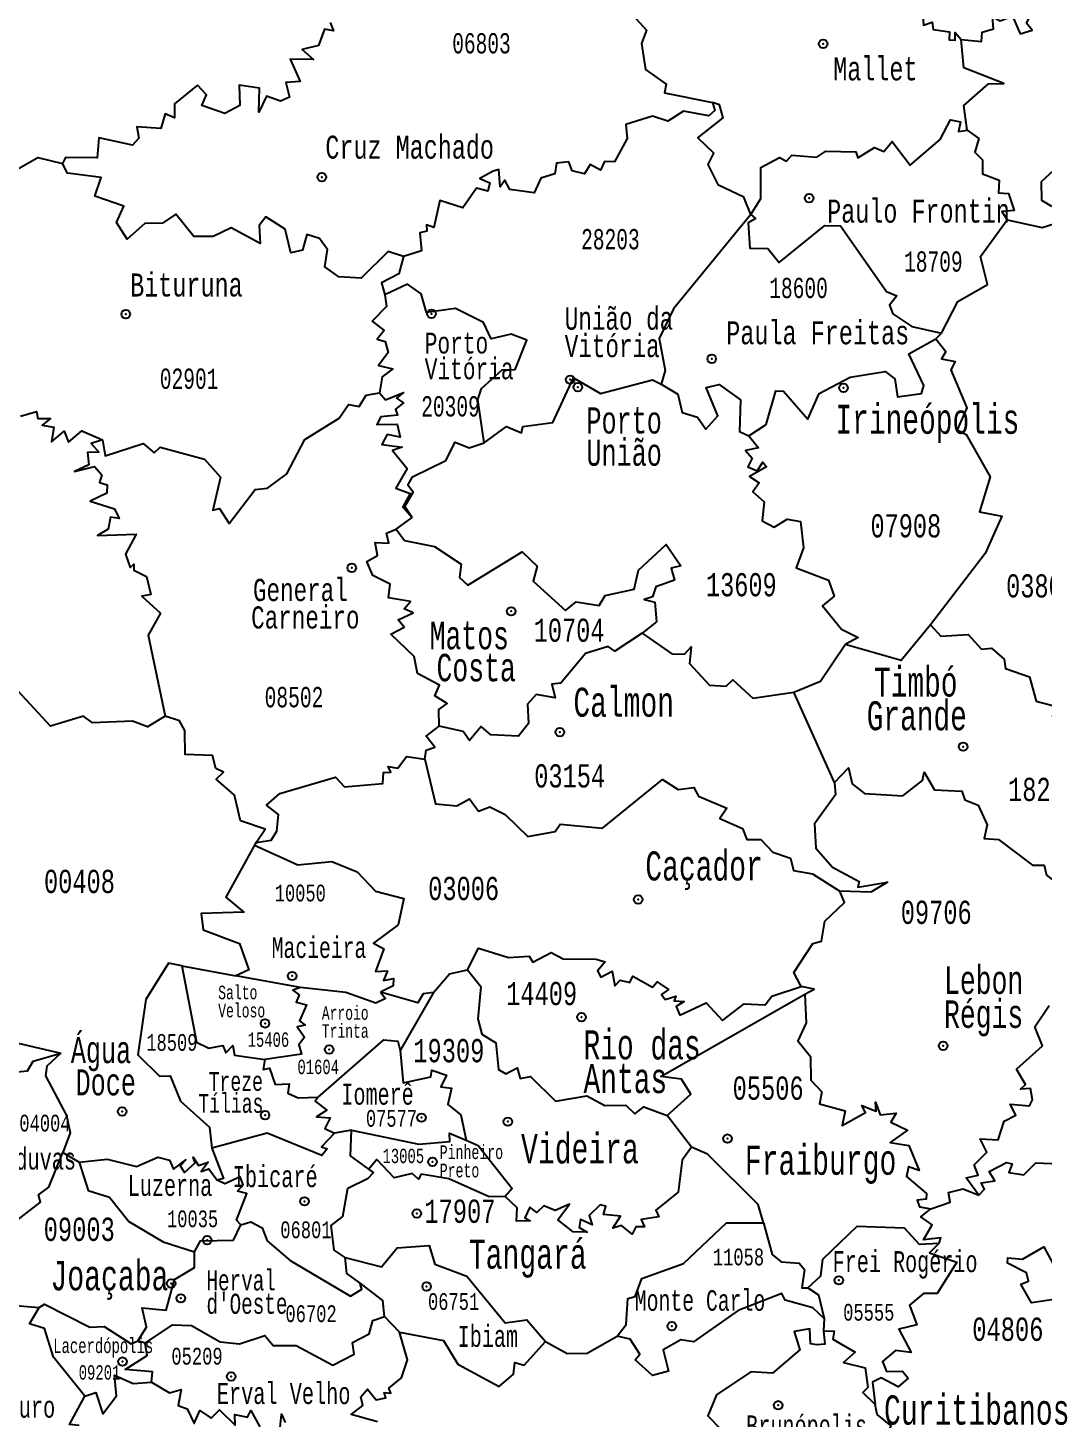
# Model space of a CAD drawing. Header units: millimetres. Extents: x 9851 to 10267, y 23387 to 23778.
# Drawn here: x 10074.2 to 10084.85, y 23451.6 to 23466.18 of the extents above; entities that cross this region are included whole.
import ezdxf
from ezdxf.enums import TextEntityAlignment as Align

# ---------------------------------------------------------------- set-up
doc = ezdxf.new("R2010")
doc.units = ezdxf.units.MM
doc.layers.add('3', color=7, linetype='Continuous')
doc.styles.add('MONOTXT', font='MONOTXT', dxfattribs={"height": 0.2})

# ---------------------------------------------------------------- blocks, each defined once
blk = doc.blocks.new('SEDE')
at = {"layer": '3', "color": 7, "linetype": 'Continuous'}
blk.add_circle((0, 0), 0.00451, dxfattribs=at)

msp = doc.modelspace()

# ---------------------------------------------------------------- linework, layer by layer
at = {"color": 7, "linetype": 'Continuous'}
for p, q in [((10083.721, 23462.922), (10083.781, 23462.98)), ((10078.064, 23460.926), (10078.23, 23461.046)), ((10082.661, 23458.269), (10082.233, 23459.215)), ((10076.594, 23457.639), (10076.578, 23457.609)), ((10075.816, 23456.344), (10076.381, 23456.241)), ((10077.06, 23456.117), (10076.381, 23456.241)), ((10078.454, 23456.066), (10078.107, 23455.455)), ((10081.161, 23454.442), (10080.905, 23454.775)), ((10077.595, 23454.621), (10077.416, 23454.59)), ((10074.569, 23454.385), (10074.738, 23454.285)), ((10078.099, 23452.501), (10077.941, 23452.665)), ((10082.55, 23452.645), (10082.545, 23452.516)), ((10075.432, 23452.386), (10075.355, 23452.41))]:
    msp.add_line(p, q, dxfattribs=at)
for points in [[(10081.179, 23467.954), (10081.33, 23467.409), (10080.888, 23467.129), (10080.942, 23466.959), (10080.578, 23466.886), (10080.43, 23466.785), (10080.347, 23466.528), (10080.584, 23466.382), (10080.581, 23466.277), (10080.689, 23466.16), (10080.635, 23466.017), (10080.677, 23465.746), (10080.895, 23465.592), (10080.877, 23465.503), (10081.38, 23465.401)], [(10081.179, 23467.954), (10082.433, 23467.027), (10082.466, 23466.935), (10082.761, 23466.784), (10082.839, 23466.854), (10082.923, 23466.798), (10083.112, 23466.478), (10083.337, 23466.505), (10083.445, 23466.361), (10083.396, 23466.334), (10083.588, 23466.317), (10083.595, 23466.21), (10083.683, 23466.241), (10083.696, 23466.165), (10083.867, 23466.14), (10083.862, 23466.057), (10083.925, 23466.054), (10083.925, 23466.134), (10083.987, 23466.06)], [(10083.987, 23466.06), (10084.202, 23466.04), (10084.209, 23466.137), (10084.326, 23466.171), (10084.318, 23466.299), (10084.397, 23466.257), (10084.528, 23466.306), (10084.608, 23466.121), (10084.733, 23466.16), (10084.674, 23466.231), (10084.732, 23466.345), (10084.573, 23466.363), (10084.565, 23466.452), (10084.418, 23466.54), (10084.422, 23466.64), (10084.53, 23466.634), (10084.497, 23466.721), (10084.677, 23466.619), (10084.744, 23466.745), (10084.659, 23466.811), (10084.754, 23466.881), (10084.743, 23466.961)], [(10077.37, 23466.238), (10077.405, 23466.153), (10077.313, 23466.168), (10077.248, 23465.998), (10077.077, 23465.956), (10077.198, 23465.852), (10076.951, 23465.853), (10077.056, 23465.619), (10076.908, 23465.609), (10076.943, 23465.456), (10076.851, 23465.413), (10076.702, 23465.468), (10076.623, 23465.297), (10076.63, 23465.551), (10076.416, 23465.58), (10076.423, 23465.368), (10076.265, 23465.283), (10076.027, 23465.368), (10076.074, 23465.48), (10075.979, 23465.583), (10075.738, 23465.386), (10075.74, 23465.24), (10075.64, 23465.281), (10075.597, 23465.127), (10075.342, 23465.143), (10075.365, 23465.026), (10075.3, 23464.951), (10074.945, 23465.03), (10074.928, 23464.819), (10074.597, 23464.822), (10074.565, 23464.76)], [(10084.052, 23465.109), (10084.015, 23465.369), (10084.275, 23465.596), (10084.435, 23465.6), (10084.015, 23465.765), (10083.987, 23466.06)], [(10073.368, 23464.851), (10073.447, 23464.929), (10073.327, 23465.09), (10073.556, 23465.519), (10073.772, 23465.649), (10073.949, 23465.469), (10073.653, 23465.147), (10073.661, 23465.017), (10073.964, 23464.86), (10074.08, 23464.694), (10074.305, 23464.822), (10074.565, 23464.76)], [(10081.38, 23465.401), (10081.406, 23465.317), (10081.341, 23465.261), (10081.077, 23465.309), (10080.911, 23465.203), (10080.752, 23465.257), (10080.473, 23465.17), (10080.485, 23465.024), (10080.352, 23464.779), (10080.248, 23464.78), (10080.206, 23464.689), (10080.097, 23464.748), (10080.04, 23464.653), (10079.909, 23464.682), (10079.875, 23464.776), (10079.744, 23464.764), (10079.726, 23464.651), (10079.582, 23464.607), (10079.509, 23464.452), (10079.257, 23464.487), (10079.202, 23464.584), (10079.155, 23464.515), (10079.141, 23464.696), (10079.08, 23464.681), (10078.941, 23464.604), (10079.047, 23464.558), (10079.024, 23464.471), (10078.907, 23464.502), (10078.764, 23464.295), (10078.522, 23464.371), (10078.46, 23464.088), (10078.383, 23464.115), (10078.384, 23464.049), (10078.31, 23464.032), (10078.329, 23463.845), (10078.141, 23463.786)], [(10081.782, 23464.225), (10081.708, 23464.406), (10081.445, 23464.533), (10081.336, 23464.751), (10081.393, 23464.87), (10081.228, 23465.031), (10081.494, 23465.238), (10081.453, 23465.377), (10081.38, 23465.401)], [(10081.782, 23464.225), (10081.886, 23464.392), (10081.886, 23464.719), (10082.083, 23464.822), (10082.156, 23464.783), (10082.214, 23464.848), (10082.474, 23464.828), (10082.569, 23464.888), (10082.883, 23464.882), (10082.906, 23464.818), (10083.079, 23464.927), (10083.177, 23464.886), (10083.265, 23464.99), (10083.455, 23464.742), (10083.767, 23465.013), (10083.878, 23465.218), (10083.982, 23465.197), (10083.962, 23465.096), (10084.052, 23465.109)], [(10084.052, 23465.109), (10084.173, 23465.023), (10084.133, 23464.879), (10084.213, 23464.797), (10084.213, 23464.652), (10084.387, 23464.585), (10084.38, 23464.454), (10084.485, 23464.447), (10084.544, 23464.268), (10084.416, 23464.257), (10084.472, 23464.168)], [(10078.141, 23463.786), (10077.98, 23463.836), (10077.695, 23463.557), (10077.462, 23463.572), (10077.314, 23463.677), (10077.343, 23463.859), (10077.26, 23463.974), (10077.127, 23464.015), (10077.08, 23463.85), (10076.957, 23463.824), (10076.898, 23464.071), (10076.695, 23464.202), (10076.626, 23464.109), (10076.637, 23463.921), (10076.333, 23464.085), (10076.145, 23463.993), (10075.94, 23463.994), (10075.752, 23464.227), (10075.612, 23464.135), (10075.428, 23464.132), (10075.243, 23463.966), (10075.132, 23464.141), (10075.208, 23464.311), (10074.904, 23464.416), (10074.969, 23464.612), (10074.615, 23464.657), (10074.565, 23464.76)], [(10084.94, 23464.309), (10084.833, 23464.371), (10084.831, 23464.57), (10085.048, 23464.771)], [(10081.782, 23464.225), (10080.97, 23463.235), (10080.823, 23462.923), (10080.883, 23462.588), (10080.842, 23462.446)], [(10081.782, 23464.225), (10081.832, 23464.184), (10081.754, 23464.136), (10081.773, 23463.871), (10081.96, 23463.869), (10082.081, 23463.721), (10082.559, 23464.11), (10082.724, 23464.105), (10083.205, 23463.416), (10083.315, 23463.373), (10083.237, 23463.274), (10083.273, 23463.183), (10083.471, 23463.052), (10083.781, 23462.98)], [(10083.781, 23462.98), (10083.955, 23463.313), (10084.266, 23463.491), (10084.19, 23463.784), (10084.472, 23464.168)], [(10084.472, 23464.168), (10084.839, 23464.09), (10085.215, 23464.208)], [(10078.141, 23463.786), (10078.093, 23463.604), (10077.911, 23463.507), (10077.944, 23463.384)], [(10078.985, 23461.831), (10078.918, 23462.284), (10078.959, 23462.401), (10079.174, 23462.596), (10079.313, 23462.6), (10079.435, 23462.907), (10079.27, 23462.969), (10079.06, 23462.921), (10078.98, 23463.094), (10078.686, 23463.239), (10078.382, 23463.197), (10078.327, 23463.392), (10078.181, 23463.494), (10077.944, 23463.384)], [(10077.944, 23463.384), (10077.962, 23463.261), (10077.813, 23463.108), (10077.936, 23463.009), (10077.865, 23462.919), (10077.949, 23462.892), (10077.98, 23462.776), (10077.877, 23462.642), (10078.03, 23462.605), (10077.918, 23462.524), (10077.89, 23462.353)], [(10081.76, 23461.903), (10081.942, 23462.024), (10082.046, 23462.375), (10082.125, 23462.372), (10082.379, 23462.078), (10082.501, 23462.348), (10082.824, 23462.52), (10083.19, 23462.577), (10083.292, 23462.5), (10083.322, 23462.312), (10083.572, 23462.349), (10083.598, 23462.433), (10083.439, 23462.763), (10083.721, 23462.922)], [(10083.721, 23462.922), (10083.826, 23462.788), (10083.783, 23462.711), (10083.925, 23462.685), (10083.88, 23462.595), (10084.048, 23462.198), (10083.946, 23461.965), (10084.042, 23461.919), (10084.293, 23461.473), (10084.182, 23461.106), (10084.414, 23461.061), (10084.239, 23460.671), (10083.666, 23459.922)], [(10078.985, 23461.831), (10079.219, 23462.001), (10079.376, 23461.936), (10079.39, 23462.001), (10079.707, 23462.043), (10079.922, 23462.511), (10080.205, 23462.348), (10080.752, 23462.492), (10080.842, 23462.446)], [(10080.842, 23462.446), (10081.016, 23462.34), (10081.061, 23462.149), (10081.224, 23462.101), (10081.31, 23461.972), (10081.438, 23462.114), (10081.313, 23462.412), (10081.451, 23462.443), (10081.676, 23462.281), (10081.665, 23461.949), (10081.76, 23461.903)], [(10074.985, 23461.86), (10075.01, 23461.693), (10075.41, 23461.823), (10075.524, 23461.725), (10075.59, 23461.786), (10076.053, 23461.658), (10076.222, 23461.469), (10076.142, 23461.124), (10076.209, 23461.142), (10076.313, 23460.985), (10076.585, 23461.342), (10076.713, 23461.353), (10076.916, 23461.505), (10077.106, 23461.866), (10077.466, 23462.088), (10077.562, 23462.231), (10077.675, 23462.213), (10077.75, 23462.331), (10077.89, 23462.353)], [(10077.89, 23462.353), (10077.953, 23462.28), (10078.139, 23462.359), (10078.068, 23462.298), (10078.139, 23462.249), (10078.056, 23462.182), (10078.079, 23462.119), (10077.904, 23462.102), (10077.86, 23462.021), (10078.073, 23462.025), (10078.107, 23461.889), (10077.969, 23461.917), (10077.913, 23461.812), (10078.127, 23461.783), (10078.025, 23461.751), (10078.18, 23461.562), (10078.06, 23461.356), (10078.21, 23461.3), (10078.132, 23461.159), (10078.23, 23461.046)], [(10074.123, 23462.111), (10074.29, 23462.158), (10074.305, 23462.087), (10074.439, 23462.086), (10074.352, 23462.015), (10074.473, 23461.993), (10074.448, 23461.841), (10074.582, 23461.951), (10074.627, 23461.836), (10074.767, 23461.955), (10074.985, 23461.86)], [(10074.985, 23461.86), (10074.865, 23461.822), (10074.946, 23461.731), (10074.826, 23461.73), (10074.84, 23461.601), (10074.689, 23461.53), (10074.899, 23461.583), (10074.976, 23461.494), (10074.952, 23461.415), (10075.034, 23461.389), (10075.028, 23461.301), (10074.854, 23461.219), (10075.11, 23461.139), (10075.157, 23461.037), (10075.068, 23461.052), (10075.042, 23460.923), (10074.932, 23460.857), (10075.338, 23460.873), (10075.225, 23460.662), (10075.273, 23460.524), (10075.313, 23460.558), (10075.312, 23460.494), (10075.444, 23460.428), (10075.492, 23460.241), (10075.396, 23460.223), (10075.592, 23460.044), (10075.464, 23459.813), (10075.642, 23458.963)], [(10078.23, 23461.046), (10078.154, 23461.162), (10078.24, 23461.311), (10078.185, 23461.387), (10078.235, 23461.474), (10078.584, 23461.645), (10078.682, 23461.836), (10078.83, 23461.779), (10078.985, 23461.831)], [(10081.76, 23461.903), (10081.862, 23461.779), (10081.727, 23461.751), (10081.798, 23461.669), (10081.751, 23461.58), (10081.848, 23461.535), (10081.91, 23461.629), (10081.947, 23461.579), (10081.768, 23461.477), (10081.869, 23461.411), (10081.804, 23461.316), (10081.923, 23461.212), (10081.902, 23461.012), (10082.027, 23460.945), (10082.164, 23461.031), (10082.305, 23461.004), (10082.336, 23460.729), (10082.258, 23460.518), (10082.596, 23460.389), (10082.656, 23460.221), (10082.535, 23460.12), (10082.734, 23459.877), (10082.907, 23459.79), (10082.773, 23459.716)], [(10078.515, 23458.857), (10078.51, 23459.034), (10078.597, 23459.096), (10078.47, 23459.176), (10078.519, 23459.289), (10078.286, 23459.41), (10078.253, 23459.588), (10078.006, 23459.824), (10078.148, 23459.896), (10078.083, 23459.974), (10078.24, 23460.047), (10078.148, 23460.09), (10078.212, 23460.165), (10077.983, 23460.204), (10078.001, 23460.349), (10077.82, 23460.44), (10077.755, 23460.587), (10077.867, 23460.647), (10077.843, 23460.784), (10077.988, 23460.779), (10077.962, 23460.884), (10078.064, 23460.926)], [(10078.064, 23460.926), (10078.149, 23460.807), (10078.466, 23460.742), (10078.745, 23460.558), (10078.727, 23460.417), (10078.815, 23460.336), (10079.385, 23460.688), (10079.543, 23460.537), (10079.5, 23460.378), (10079.84, 23460.071), (10079.952, 23460.164), (10080.191, 23460.124), (10080.254, 23460.23), (10080.558, 23460.297), (10080.604, 23460.493), (10080.896, 23460.765), (10081.049, 23460.54), (10080.946, 23460.514), (10080.981, 23460.388), (10080.787, 23460.321), (10080.752, 23460.215), (10080.664, 23460.188), (10080.775, 23460.158), (10080.792, 23459.953), (10080.642, 23459.835)], [(10083.666, 23459.922), (10083.36, 23459.548), (10082.773, 23459.716)], [(10083.666, 23459.922), (10083.774, 23459.804), (10084.063, 23459.821), (10084.201, 23459.665), (10084.307, 23459.678), (10084.44, 23459.56), (10084.452, 23459.463), (10084.705, 23459.377), (10084.776, 23459.121), (10084.96, 23459.072), (10084.945, 23458.959), (10085.143, 23458.857), (10084.964, 23458.766), (10085.095, 23458.773), (10085.102, 23458.705), (10085.454, 23458.716)], [(10080.642, 23459.835), (10080.358, 23459.644), (10080.285, 23459.693), (10080.048, 23459.62), (10079.79, 23459.309), (10079.697, 23459.299), (10079.73, 23459.154), (10079.533, 23459.19), (10079.44, 23459.089), (10079.451, 23458.888), (10079.345, 23458.754), (10079.057, 23458.768), (10078.954, 23458.856), (10078.834, 23458.708), (10078.767, 23458.802), (10078.515, 23458.857)], [(10080.642, 23459.835), (10080.953, 23459.616), (10081.086, 23459.615), (10081.158, 23459.689), (10081.139, 23459.514), (10081.348, 23459.289), (10081.525, 23459.279), (10081.594, 23459.346), (10081.805, 23459.152), (10082.233, 23459.215)], [(10082.233, 23459.215), (10082.513, 23459.331), (10082.773, 23459.716)], [(10075.642, 23458.963), (10075.456, 23458.853), (10075.298, 23458.91), (10074.88, 23458.895), (10074.785, 23458.962), (10074.44, 23458.857), (10074.099, 23459.225), (10073.74, 23458.958), (10073.524, 23459.051), (10073.393, 23459.032), (10073.363, 23458.897), (10073.313, 23458.959), (10073.081, 23458.966), (10072.883, 23458.872), (10072.554, 23459.012)], [(10076.594, 23457.639), (10076.69, 23457.777), (10076.432, 23457.865), (10076.368, 23458.133), (10076.176, 23458.302), (10076.254, 23458.375), (10076.172, 23458.415), (10076.137, 23458.55), (10075.85, 23458.562), (10075.846, 23458.813), (10075.792, 23458.913), (10075.642, 23458.963)], [(10078.363, 23458.513), (10078.378, 23458.606), (10078.47, 23458.637), (10078.378, 23458.752), (10078.515, 23458.857)], [(10076.594, 23457.639), (10076.751, 23457.661), (10076.812, 23457.756), (10076.831, 23457.932), (10076.703, 23458.028), (10076.843, 23458.152), (10077.426, 23458.323), (10077.522, 23458.223), (10077.923, 23458.257), (10077.93, 23458.371), (10078.009, 23458.377), (10077.981, 23458.434), (10078.082, 23458.417), (10078.17, 23458.539), (10078.363, 23458.513)], [(10078.363, 23458.513), (10078.477, 23458.043), (10078.699, 23458.024), (10078.834, 23458.095), (10078.925, 23457.966), (10079.047, 23458.013), (10079.207, 23457.931), (10079.443, 23457.702), (10079.73, 23457.754), (10079.784, 23457.83), (10080.228, 23457.787), (10080.857, 23458.3), (10081.021, 23458.193), (10081.184, 23458.216), (10081.233, 23458.124), (10081.53, 23457.997), (10081.459, 23457.891), (10081.694, 23457.786), (10081.742, 23457.669), (10081.889, 23457.671), (10082.012, 23457.537), (10082.198, 23457.475), (10082.229, 23457.346), (10082.429, 23457.308), (10082.716, 23457.126)], [(10082.661, 23458.269), (10082.806, 23458.422), (10082.845, 23458.253), (10082.973, 23458.152), (10083.378, 23458.127), (10083.584, 23458.29), (10083.599, 23458.376), (10083.71, 23458.19), (10083.995, 23458.176), (10084.027, 23458.085), (10084.166, 23458.028), (10084.262, 23457.825), (10084.23, 23457.679), (10084.381, 23457.669), (10084.735, 23457.402), (10084.859, 23457.401), (10084.883, 23457.294), (10085.149, 23457.091), (10085.28, 23457.117), (10085.479, 23456.985), (10085.512, 23457.048), (10085.755, 23457.094)], [(10082.661, 23458.269), (10082.672, 23458.138), (10082.452, 23457.833), (10082.466, 23457.579), (10082.64, 23457.379), (10082.917, 23457.228), (10082.904, 23457.168), (10083.216, 23457.222), (10083.042, 23457.117), (10082.716, 23457.126)], [(10076.578, 23457.609), (10076.277, 23457.066), (10076.466, 23456.909), (10076.02, 23456.893), (10076.038, 23456.721), (10076.42, 23456.577), (10076.517, 23456.301), (10076.381, 23456.241)], [(10076.578, 23457.609), (10077.033, 23457.405), (10077.39, 23457.44), (10077.654, 23457.33), (10077.847, 23457.128), (10078.144, 23457.051), (10078.086, 23456.773), (10077.826, 23456.581), (10077.934, 23456.522), (10077.847, 23456.285), (10077.971, 23456.293), (10077.929, 23456.19), (10078.035, 23456.213), (10078.032, 23456.135), (10077.898, 23456.069)], [(10082.312, 23456.128), (10082.233, 23456.275), (10082.432, 23456.58), (10082.523, 23456.602), (10082.56, 23456.812), (10082.765, 23457.01), (10082.716, 23457.126)], [(10078.813, 23456.301), (10078.927, 23456.529), (10079.242, 23456.432), (10079.458, 23456.447), (10079.497, 23456.383), (10079.689, 23456.483), (10079.813, 23456.419), (10080.162, 23456.414), (10080.254, 23456.386), (10080.175, 23456.293), (10080.208, 23456.227), (10080.327, 23456.289), (10080.358, 23456.133), (10080.414, 23456.193), (10080.514, 23456.168), (10080.544, 23456.237), (10080.752, 23456.121), (10080.801, 23456.175), (10080.92, 23456.097), (10080.846, 23456.045), (10080.886, 23455.993), (10080.997, 23456.027), (10080.98, 23455.977), (10081.082, 23455.969), (10081, 23455.918), (10081.039, 23455.827), (10081.314, 23455.957), (10081.485, 23455.77), (10081.713, 23455.946), (10081.934, 23455.934), (10082.004, 23456.028), (10082.312, 23456.128)], [(10073.479, 23456.35), (10073.515, 23456.275), (10073.705, 23456.228), (10073.806, 23456.288), (10073.864, 23456.209), (10073.802, 23456.041), (10073.861, 23455.912), (10074.005, 23455.969), (10074.029, 23455.695), (10073.898, 23455.66), (10073.846, 23455.492), (10074.016, 23455.47), (10074.099, 23455.532), (10074.546, 23455.43)], [(10075.816, 23456.344), (10075.677, 23456.371), (10075.437, 23455.991), (10075.354, 23455.412), (10075.582, 23455.187), (10075.694, 23455.192), (10075.801, 23454.926), (10076.107, 23454.654), (10076.129, 23454.432)], [(10075.816, 23456.344), (10075.969, 23455.544), (10076.099, 23455.482), (10076.245, 23455.509), (10076.278, 23455.433), (10076.352, 23455.509), (10076.367, 23455.408), (10076.687, 23455.363)], [(10078.454, 23456.066), (10078.621, 23456.26), (10078.813, 23456.301)], [(10078.813, 23456.301), (10078.95, 23456.129), (10078.92, 23455.79), (10078.963, 23455.627), (10079.108, 23455.537), (10079.136, 23455.257), (10079.215, 23455.211), (10079.333, 23455.274), (10079.363, 23455.163), (10079.473, 23455.183), (10079.735, 23454.925), (10080.063, 23454.982), (10080.252, 23454.878), (10080.472, 23454.883), (10080.566, 23454.793), (10080.66, 23454.867), (10080.905, 23454.775)], [(10077.06, 23456.117), (10076.981, 23456.088), (10077.046, 23456.04), (10077.016, 23455.963), (10077.122, 23455.935), (10077.048, 23455.768), (10077.11, 23455.722), (10077.026, 23455.704), (10077.101, 23455.597), (10077.041, 23455.517), (10077.072, 23455.417), (10076.687, 23455.363)], [(10077.898, 23456.069), (10077.95, 23456.002), (10077.851, 23455.952), (10077.536, 23456.065), (10077.06, 23456.117)], [(10082.35, 23456.046), (10082.447, 23456.098), (10082.312, 23456.128)], [(10078.454, 23456.066), (10078.346, 23456.05), (10078.292, 23455.955), (10077.898, 23456.069)], [(10080.905, 23454.775), (10081.152, 23454.997), (10081.055, 23455.154), (10080.84, 23455.182), (10082.35, 23456.046)], [(10082.35, 23456.046), (10082.363, 23455.745), (10082.276, 23455.558), (10082.409, 23455.395), (10082.413, 23455.144), (10082.528, 23455.022), (10082.503, 23454.898), (10082.773, 23454.824), (10082.74, 23454.668), (10082.985, 23454.806), (10082.948, 23454.879), (10083.098, 23454.82), (10083.09, 23454.916), (10083.14, 23454.783), (10083.306, 23454.8), (10083.251, 23454.704), (10083.424, 23454.621), (10083.244, 23454.492), (10083.438, 23454.459), (10083.547, 23454.199), (10083.436, 23454.235), (10083.415, 23454.135), (10083.626, 23453.955), (10083.623, 23453.896), (10083.528, 23453.886), (10083.55, 23453.818), (10083.672, 23453.796)], [(10084.175, 23453.94), (10084.042, 23454.121), (10084.167, 23454.148), (10084.125, 23454.258), (10084.258, 23454.39), (10084.187, 23454.53), (10084.376, 23454.52), (10084.44, 23454.714), (10084.563, 23454.778), (10084.502, 23454.894), (10084.705, 23454.876), (10084.737, 23454.938), (10084.715, 23455.057), (10084.612, 23455.05), (10084.664, 23455.099), (10084.567, 23455.261), (10084.84, 23455.507), (10084.76, 23455.704), (10084.911, 23455.928)], [(10077.244, 23454.967), (10077.933, 23455.57), (10078.08, 23455.555), (10078.107, 23455.455)], [(10072.748, 23454.394), (10072.826, 23454.294), (10073.16, 23454.284), (10073.135, 23454.378), (10073.268, 23454.332), (10073.425, 23454.396), (10073.782, 23454.731), (10073.915, 23454.716), (10073.914, 23454.819), (10073.785, 23454.93), (10073.945, 23455.218), (10074.198, 23455.243), (10074.257, 23455.343), (10074.546, 23455.43)], [(10074.546, 23455.43), (10074.4, 23455.293), (10074.386, 23455.191), (10074.607, 23454.774), (10074.645, 23454.593), (10074.569, 23454.385)], [(10078.107, 23455.455), (10078.135, 23455.118), (10078.427, 23455.181), (10078.437, 23455.249), (10078.591, 23455.199), (10078.533, 23455.074), (10078.642, 23455.062), (10078.605, 23454.89), (10078.741, 23454.782), (10078.799, 23454.515)], [(10076.687, 23455.363), (10076.667, 23455.256), (10076.735, 23455.272), (10076.795, 23455.101), (10076.942, 23455.106), (10076.928, 23455.009), (10077.037, 23454.961), (10077.244, 23454.967)], [(10077.244, 23454.967), (10077.215, 23454.926), (10077.337, 23454.829), (10077.229, 23454.761), (10077.372, 23454.75), (10077.314, 23454.638), (10077.416, 23454.59)], [(10077.416, 23454.59), (10077.281, 23454.446), (10077.34, 23454.424), (10077.283, 23454.354), (10076.712, 23454.591), (10076.129, 23454.432)], [(10077.776, 23454.213), (10077.586, 23454.353), (10077.595, 23454.621)], [(10077.595, 23454.621), (10078.302, 23454.474), (10078.625, 23454.501), (10078.621, 23454.59), (10078.799, 23454.515)], [(10078.799, 23454.515), (10078.923, 23454.459), (10079.279, 23454.008), (10079.207, 23453.925)], [(10073.967, 23453.569), (10074.007, 23453.54), (10074.007, 23453.614), (10074.332, 23453.865), (10074.314, 23453.943), (10074.422, 23454.022), (10074.569, 23454.385)], [(10076.129, 23454.432), (10076.254, 23454.114), (10076.186, 23454.097)], [(10081.161, 23454.442), (10081.062, 23454.305), (10081.021, 23453.97), (10080.787, 23453.781), (10080.817, 23453.712), (10080.634, 23453.684), (10080.666, 23453.607), (10080.575, 23453.606), (10080.538, 23453.53), (10080.426, 23453.622), (10080.337, 23453.594), (10080.417, 23453.718), (10080.239, 23453.737), (10080.263, 23453.823), (10080.203, 23453.837), (10080.086, 23453.725), (10080.119, 23453.627), (10079.995, 23453.684), (10079.984, 23453.599), (10080.065, 23453.552), (10079.919, 23453.553), (10079.758, 23453.68), (10079.88, 23453.844), (10079.73, 23453.777), (10079.613, 23453.826), (10079.538, 23453.756), (10079.465, 23453.812), (10079.411, 23453.701), (10079.467, 23453.67), (10079.326, 23453.667), (10079.332, 23453.807), (10079.207, 23453.925)], [(10081.916, 23453.65), (10081.861, 23453.84), (10081.327, 23454.368), (10081.161, 23454.442)], [(10074.738, 23454.285), (10075.031, 23454.318), (10075.34, 23454.238), (10075.563, 23454.337), (10075.687, 23454.305), (10075.727, 23454.21), (10075.859, 23454.309), (10075.798, 23454.245), (10075.843, 23454.176), (10075.957, 23454.279), (10075.936, 23454.336), (10075.992, 23454.25), (10076.091, 23454.286), (10076.017, 23454.187), (10076.098, 23454.214), (10076.186, 23454.097)], [(10074.738, 23454.285), (10074.833, 23453.988), (10075.057, 23453.918), (10075.261, 23453.664), (10075.62, 23453.448), (10075.95, 23453.345)], [(10077.529, 23453.284), (10077.413, 23453.363), (10077.383, 23453.62), (10077.503, 23453.716), (10077.555, 23454.013), (10077.77, 23454.119), (10077.825, 23454.176), (10077.776, 23454.213)], [(10079.207, 23453.925), (10079.04, 23453.92), (10078.615, 23454.112), (10078.324, 23454.161), (10078.299, 23454.107), (10078.23, 23454.165), (10078.042, 23454.122), (10077.86, 23454.314), (10077.776, 23454.213)], [(10084.175, 23453.94), (10084.234, 23454.003), (10084.197, 23454.069), (10084.34, 23454.089), (10084.282, 23454.186), (10084.465, 23454.28), (10084.524, 23454.268), (10084.49, 23454.177), (10084.644, 23454.154), (10084.771, 23454.279), (10085.017, 23454.268), (10085.126, 23454.21), (10085.175, 23453.926), (10085.311, 23454.091), (10085.398, 23453.995), (10085.5, 23453.621)], [(10076.435, 23453.627), (10076.39, 23453.678), (10076.497, 23453.958), (10076.4, 23453.98), (10076.458, 23454.046), (10076.426, 23454.131), (10076.265, 23454.059), (10076.186, 23454.097)], [(10083.672, 23453.796), (10083.872, 23453.867), (10083.854, 23453.967), (10084.008, 23454.005), (10084.175, 23453.94)], [(10083.759, 23453.437), (10083.774, 23453.491), (10083.594, 23453.469), (10083.684, 23453.628), (10083.565, 23453.711), (10083.672, 23453.796)], [(10075.95, 23453.345), (10076.012, 23453.461), (10076.359, 23453.468), (10076.435, 23453.627)], [(10076.435, 23453.627), (10076.54, 23453.659), (10076.659, 23453.596), (10076.711, 23453.459), (10076.951, 23453.253), (10077.585, 23452.878), (10077.703, 23452.953), (10077.682, 23453.021)], [(10080.38, 23452.46), (10080.475, 23452.582), (10080.494, 23452.855), (10080.568, 23452.876), (10080.64, 23453.066), (10081.075, 23453.223), (10081.529, 23453.65), (10081.916, 23453.65)], [(10081.916, 23453.65), (10082.007, 23453.318), (10082.102, 23453.239), (10082.288, 23453.227), (10082.344, 23453.159), (10082.319, 23452.967), (10082.38, 23452.967)], [(10085.739, 23452.617), (10085.435, 23452.737), (10085.227, 23452.645), (10085.052, 23452.789), (10085.053, 23452.86), (10084.725, 23452.808), (10084.615, 23453.006), (10084.695, 23453.038), (10084.672, 23453.125), (10084.473, 23453.225), (10084.478, 23453.281), (10084.633, 23453.267), (10084.854, 23453.396), (10084.949, 23453.223), (10085.026, 23453.235), (10084.962, 23453.374), (10085.056, 23453.474), (10085.135, 23453.407), (10085.128, 23453.281), (10085.173, 23453.358), (10085.378, 23453.344), (10085.222, 23453.467), (10085.47, 23453.461), (10085.5, 23453.621)], [(10082.38, 23452.967), (10082.517, 23453.094), (10082.538, 23453.266), (10082.899, 23453.615), (10083.392, 23453.596), (10083.548, 23453.426), (10083.759, 23453.437)], [(10075.355, 23452.41), (10075.444, 23452.556), (10075.399, 23452.759), (10075.653, 23452.732), (10075.738, 23453.056), (10075.949, 23453.18), (10075.95, 23453.345)], [(10077.529, 23453.284), (10077.91, 23453.189), (10078.074, 23453.387), (10078.408, 23453.411), (10078.47, 23453.216), (10078.805, 23453.089), (10079.205, 23452.6), (10079.432, 23452.63), (10079.628, 23452.403)], [(10083.759, 23453.437), (10083.655, 23453.333), (10083.942, 23453.236), (10083.736, 23452.906), (10083.594, 23452.907), (10083.447, 23452.786), (10083.524, 23452.58), (10083.333, 23452.532), (10083.465, 23452.29), (10083.3, 23452.308), (10083.163, 23452.195), (10083.204, 23452.09), (10083.373, 23452.094), (10083.431, 23452.018), (10083.327, 23451.93), (10083.149, 23452.023), (10083.06, 23451.978), (10083.086, 23451.744)], [(10077.682, 23453.021), (10077.547, 23453.118), (10077.529, 23453.284)], [(10073.896, 23452.962), (10074.07, 23452.782), (10074.321, 23452.762)], [(10077.941, 23452.665), (10077.923, 23452.834), (10077.682, 23453.021)], [(10082.55, 23452.645), (10082.433, 23452.756), (10082.141, 23452.837), (10082.108, 23452.909), (10081.649, 23452.729), (10081.182, 23452.399), (10081.049, 23452.421), (10080.863, 23452.316), (10080.919, 23452.092), (10080.752, 23452.048), (10080.568, 23452.213), (10080.619, 23452.27), (10080.518, 23452.428), (10080.38, 23452.46)], [(10082.38, 23452.967), (10082.491, 23452.892), (10082.55, 23452.645)], [(10074.798, 23451.83), (10074.469, 23452.24), (10074.377, 23452.539), (10074.219, 23452.589), (10074.321, 23452.762)], [(10074.321, 23452.762), (10074.375, 23452.795), (10074.851, 23452.554), (10075, 23452.562), (10075.286, 23452.378), (10075.355, 23452.41)], [(10075.432, 23452.386), (10075.718, 23452.578), (10075.918, 23452.572), (10076.216, 23452.4), (10076.422, 23452.38), (10076.686, 23452.468), (10076.775, 23452.363), (10077.014, 23452.363), (10077.399, 23452.156), (10077.624, 23452.273), (10077.605, 23452.394), (10077.78, 23452.486), (10077.819, 23452.625), (10077.941, 23452.665)], [(10077.867, 23451.561), (10077.593, 23451.637), (10077.715, 23451.734), (10077.692, 23451.825), (10077.762, 23451.903), (10077.854, 23451.793), (10077.954, 23451.814), (10077.939, 23451.869), (10078.009, 23451.862), (10077.988, 23451.915), (10078.118, 23452.023), (10078.183, 23452.211), (10078.099, 23452.501)], [(10078.099, 23452.501), (10078.558, 23452.415), (10078.71, 23452.166), (10079.143, 23451.931), (10079.295, 23452.06), (10079.309, 23452.184), (10079.407, 23452.156), (10079.628, 23452.403)], [(10079.628, 23452.403), (10079.857, 23452.279), (10080.067, 23452.283), (10080.38, 23452.46)], [(10082.545, 23452.516), (10082.557, 23452.376), (10082.478, 23452.37), (10082.41, 23452.38), (10082.403, 23452.538), (10082.238, 23452.509), (10082.298, 23452.318), (10082.009, 23452.071), (10081.781, 23452.085), (10081.423, 23451.846), (10081.332, 23451.624), (10081.467, 23451.486), (10081.034, 23451.393), (10080.967, 23451.316), (10081.052, 23451.271), (10081.12, 23451.001)], [(10082.545, 23452.516), (10082.658, 23452.511), (10082.644, 23452.429), (10082.878, 23452.293), (10082.756, 23452.183), (10082.981, 23452.129), (10083.008, 23451.922), (10082.958, 23451.869), (10083.086, 23451.744)], [(10075.499, 23451.976), (10075.508, 23452.085), (10075.223, 23452.11), (10075.452, 23452.256), (10075.432, 23452.386)], [(10074.798, 23451.83), (10074.915, 23451.869), (10074.987, 23451.647), (10075.13, 23451.833), (10075.108, 23452.052), (10075.307, 23451.965), (10075.499, 23451.976)], [(10075.499, 23451.976), (10075.685, 23451.864), (10075.808, 23451.902), (10075.778, 23451.732), (10075.873, 23451.698), (10075.944, 23451.544), (10076.006, 23451.68), (10076.123, 23451.601), (10076.209, 23451.686), (10076.376, 23451.525), (10076.373, 23451.64), (10076.503, 23451.61), (10076.54, 23451.679), (10076.633, 23451.508)], [(10074.738, 23451.522), (10074.637, 23451.535), (10074.798, 23451.83)], [(10083.21, 23450.577), (10083.048, 23450.767), (10083.18, 23450.892), (10083.165, 23451.146), (10083.381, 23451.283), (10083.106, 23451.298), (10083.254, 23451.518), (10083.108, 23451.639), (10083.086, 23451.744)], [(10076.845, 23451.467), (10076.862, 23451.641), (10076.899, 23451.554)]]:
    msp.add_lwpolyline(points, dxfattribs=at)
for p in [(10082.541, 23466.016), (10077.285, 23464.618), (10082.394, 23464.396), (10075.227, 23463.18), (10078.435, 23463.182), (10081.372, 23462.71), (10079.888, 23462.493), (10079.969, 23462.413), (10082.755, 23462.407), (10077.597, 23460.518), (10079.269, 23460.063), (10079.78, 23458.796), (10084.01, 23458.643), (10080.602, 23457.041), (10076.972, 23456.238), (10076.688, 23455.741), (10080.008, 23455.807), (10077.36, 23455.466), (10083.799, 23455.505), (10075.191, 23454.816), (10076.688, 23454.777), (10078.33, 23454.752), (10079.235, 23454.71), (10081.538, 23454.532), (10078.444, 23454.288), (10077.102, 23453.874), (10078.28, 23453.746), (10076.08, 23453.466), (10082.705, 23453.046), (10075.705, 23453.013), (10078.383, 23452.98), (10075.805, 23452.857), (10080.955, 23452.566), (10075.194, 23452.193), (10076.333, 23452.038), (10082.069, 23451.735)]:
    msp.add_point(p, dxfattribs=at)

# ---------------------------------------------------------------- block references
for p, xscale, yscale, zscale, rotation in [((10082.541, 23466.016), 10.00001344642041, 10.00001344642041, 10, 358.4827731024346), ((10077.285, 23464.618), 9.9999884978703, 9.9999884978703, 10, 358.2361401914762), ((10082.394, 23464.396), 10, 10, 10, 358.4451385785076), ((10075.227, 23463.18), 9.999982439752856, 9.999982439752856, 10, 358.1197531961899), ((10078.435, 23463.182), 9.999980367289512, 9.999980367289512, 10, 358.255090812897), ((10081.372, 23462.71), 10, 10, 10, 358.3690692913847), ((10079.888, 23462.493), 10.0000120624334, 10.0000120624334, 10, 358.3023420430759), ((10079.969, 23462.413), 10, 10, 10, 358.3039421681274), ((10082.755, 23462.407), 9.999979484202067, 9.999979484202067, 10, 358.4208465196639), ((10077.597, 23460.518), 10, 10, 10, 358.1648714155755), ((10079.269, 23460.063), 10, 10, 10, 358.2265315542874), ((10079.78, 23458.796), 10.00001822439963, 10.00001822439963, 10, 358.2219980549423), ((10084.01, 23458.643), 10, 10, 10, 358.3989621194391), ((10080.602, 23457.041), 9.999977461611689, 9.999977461611689, 10, 358.2209230693128), ((10076.972, 23456.238), 9.999984005890841, 9.999984005890841, 10, 358.0476757876987), ((10080.008, 23455.807), 9.999979770975099, 9.999979770975099, 10, 358.1696714470835), ((10076.688, 23455.741), 9.99998162269385, 9.99998162269385, 10, 358.0247165899604), ((10083.799, 23455.505), 9.999980513874426, 9.999980513874426, 10, 358.3266264719832), ((10077.36, 23455.466), 9.99998241958659, 9.99998241958659, 10, 358.0479424380107), ((10075.191, 23454.816), 9.999999999999998, 9.999999999999998, 9.999999999999998, 357.9395552061409), ((10076.688, 23454.777), 10.00001440041181, 10.00001440041181, 10, 358.0038998248361), ((10078.33, 23454.752), 10.00001104263055, 10.00001104263055, 10, 358.074643750967), ((10079.235, 23454.71), 10.00002070408202, 10.00002070408202, 10, 358.113086683313), ((10081.538, 23454.532), 10, 10, 10, 358.2089143566266), ((10078.444, 23454.288), 10, 10, 10, 358.0695683563399), ((10077.102, 23453.874), 9.999977598221932, 9.999977598221932, 10, 358.0022906711059), ((10078.28, 23453.746), 10.00001152380056, 10.00001152380056, 10, 358.0508846715943), ((10076.08, 23453.466), 9.99998083035473, 9.99998083035473, 10, 357.9488969442913), ((10075.705, 23453.013), 10, 10, 10, 357.9224715712226), ((10082.705, 23453.046), 9.999983611347695, 9.999983611347695, 10, 358.2283982957716), ((10075.805, 23452.857), 10, 10, 10, 357.9235380885416), ((10078.383, 23452.98), 9.999989936504607, 9.999989936504607, 10, 358.0388672445025), ((10080.955, 23452.566), 10, 10, 10, 358.1424456654493), ((10075.194, 23452.193), 9.999987170150195, 9.999987170150195, 10, 357.8818858226273), ((10076.333, 23452.038), 10.00001504919964, 10.00001504919964, 10, 357.9286137090435), ((10082.069, 23451.735), 10, 10, 10, 358.1734133270107)]:
    msp.add_blockref('SEDE', p, dxfattribs=dict(at, xscale=xscale, yscale=yscale, zscale=zscale, rotation=rotation))

# ---------------------------------------------------------------- texts
at = {"color": 7, "linetype": 'Continuous', "style": 'MONOTXT'}
for s, height, width, p in [('06803', 0.2126, 0.666662, (10078.958, 23466.021)), ('28203', 0.2129, 0.666667, (10080.31, 23463.966)), ('18709', 0.213, 0.666662, (10083.697, 23463.732)), ('18600', 0.213, 0.666667, (10082.283, 23463.455)), ('02901', 0.2132, 0.666658, (10075.892, 23462.503)), ('20309', 0.2132, 0.666671, (10078.633, 23462.213)), ('07908', 0.2427, 0.705883, (10083.408, 23460.96)), ('13609', 0.2429, 0.705881, (10081.683, 23460.342)), ('03808', 0.2429, 0.705881, (10084.831, 23460.33)), ('10704', 0.243, 0.70588, (10079.877, 23459.865)), ('08502', 0.2138, 0.666654, (10076.992, 23459.163)), ('03154', 0.2433, 0.705881, (10079.883, 23458.337)), ('18251', 0.2433, 0.705888, (10084.852, 23458.195)), ('00408', 0.2435, 0.705884, (10074.742, 23457.23)), ('03006', 0.2435, 0.705878, (10078.771, 23457.156)), ('10050', 0.1754, 0.705881, (10077.058, 23457.108)), ('09706', 0.2436, 0.70589, (10083.727, 23456.906)), ('14409', 0.2438, 0.705886, (10079.589, 23456.054)), ('18509', 0.1756, 0.705875, (10075.711, 23455.541)), ('19309', 0.2439, 0.705884, (10078.616, 23455.455)), ('05506', 0.244, 0.705879, (10081.964, 23455.062)), ('04004', 0.1757, 0.705877, (10074.38, 23454.695)), ('17907', 0.2443, 0.705879, (10078.732, 23453.771)), ('09003', 0.2443, 0.705876, (10074.74, 23453.581)), ('06801', 0.1759, 0.70588, (10077.117, 23453.576)), ('06702', 0.176, 0.705887, (10077.171, 23452.696)), ('05209', 0.1761, 0.705881, (10075.975, 23452.25))]:
    msp.add_text(s, height=height, dxfattribs=dict(at, width=width)).set_placement(p, align=Align.MIDDLE)
for s, height, width, p in [('Mallet', 0.2409, 0.705895, (10082.647, 23465.873)), ('Paulo Frontin', 0.24122, 0.705896, (10082.583, 23464.381)), ('Iomer%%234', 0.2196, 0.665132, (10077.489, 23455.108)), ('Videira', 0.3058, 0.666679, (10079.373, 23454.579)), ('Fraiburgo', 0.3059, 0.666682, (10081.72, 23454.459)), ('Luzerna', 0.2198, 0.665137, (10075.249, 23454.151)), ('Tangar%%225 ', 0.30614, 0.666667, (10078.825, 23453.474)), ('Frei Rog%%233rio', 0.2199, 0.665138, (10082.641, 23453.352)), ('Ibiam', 0.2201, 0.665139, (10078.708, 23452.568)), ('Brun%%243polis', 0.22024, 0.665136, (10081.734, 23451.629))]:
    msp.add_text(s, height=height, dxfattribs=dict(at, width=width)).set_placement(p, align=Align.TOP_LEFT)
for s, height, width, p in [('Cruz Machado', 0.24114, 0.705878, (10077.321, 23464.811)), ('Bituruna', 0.2414, 0.705876, (10075.274, 23463.365)), ('Paula Freitas', 0.24154, 0.705887, (10081.525, 23462.864)), ('Irine%%243polis', 0.30389, 0.66667, (10082.67, 23461.925)), ('Ca%%231ador', 0.30512, 0.666667, (10080.676, 23457.24)), ('Macieira', 0.215, 0.666667, (10076.758, 23456.427)), ('15406', 0.151, 0.666667, (10076.506, 23455.495)), ('01604', 0.1511, 0.666673, (10077.028, 23455.209)), ('07577', 0.1753, 0.706895, (10077.746, 23454.657)), ('10035', 0.1755, 0.706889, (10075.66, 23453.603)), ('06751', 0.1756, 0.70689, (10078.397, 23452.736)), ('05555', 0.1756, 0.706897, (10082.751, 23452.623)), ('Lacerd%%243polis', 0.15146, 0.666661, (10074.467, 23452.283)), ('09201', 0.1515, 0.666673, (10074.734, 23452.004))]:
    msp.add_text(s, height=height, dxfattribs=dict(at, width=width)).set_placement(p)
for s, height, rotation, width, p in [('Uni%%227o da ', 0.23278, 359.9982, 0.705878, (10079.831, 23463.017)), ('Vit%%243ria', 0.23278, 359.9982, 0.705878, (10079.831, 23462.729)), ('Calmon', 0.3047, 360, 0.666682, (10079.922, 23458.957)), ('Lebon ', 0.2878, 359.9984, 0.666663, (10083.809, 23456.05)), ('Salto ', 0.1424, 359.9983, 0.66668, (10076.197, 23455.994)), ('Veloso', 0.1424, 359.9983, 0.66668, (10076.197, 23455.804)), ('R%%233gis', 0.2878, 359.9984, 0.666663, (10083.809, 23455.694)), ('Arroio ', 0.1417, 359.9984, 0.666667, (10077.284, 23455.779)), ('Trinta', 0.1417, 359.9984, 0.666667, (10077.284, 23455.59)), ('13005', 0.1512, 360, 0.666673, (10077.92, 23454.275)), ('Pinheiro ', 0.144, 359.9981, 0.666654, (10078.52, 23454.318)), ('Preto', 0.144, 359.9981, 0.666654, (10078.52, 23454.126)), ('Herval ', 0.2103, 359.9982, 0.66668, (10076.074, 23452.94)), ("d'Oeste", 0.2103, 359.9982, 0.66668, (10076.074, 23452.695))]:
    msp.add_text(s, height=height, rotation=rotation, dxfattribs=dict(at, width=width)).set_placement(p)
for s, height, rotation, width, p in [('Porto ', 0.2179, 0.0011, 0.705884, (10078.363, 23462.985)), ('Vit%%243ria', 0.21792, 0.0011, 0.705884, (10078.363, 23462.715)), ('Porto ', 0.274, 0.0016, 0.666663, (10080.059, 23462.202)), ('Uni%%227o', 0.274, 0.0016, 0.666663, (10080.059, 23461.864)), ('Rio das ', 0.3042, 359.9992, 0.666679, (10080.028, 23455.668)), ('Antas', 0.3042, 359.9992, 0.666679, (10080.028, 23455.314))]:
    msp.add_text(s, height=height, rotation=rotation, dxfattribs=dict(at, width=width)).set_placement(p, align=Align.TOP_LEFT)
for s, height, rotation, width, p in [('General ', 0.2325, 359.9981, 0.705886, (10077.698, 23460.403)), ('Carneiro', 0.2325, 359.9981, 0.705886, (10077.679, 23460.115)), ('Matos ', 0.2881, 359.9982, 0.66667, (10079.412, 23459.953)), ('Costa', 0.2881, 359.9982, 0.66667, (10079.318, 23459.617)), ('Curitibanos', 0.30659, 0, 0.666664, (10085.125, 23451.839))]:
    msp.add_text(s, height=height, rotation=rotation, dxfattribs=dict(at, width=width)).set_placement(p, align=Align.TOP_RIGHT)
for s, height, rotation, width, p in [('Timb%%243 ', 0.3034, 359.999, 0.666679, (10084.125, 23459.169)), ('Grande', 0.3034, 359.999, 0.666679, (10084.048, 23458.816)), ('%%193gua ', 0.2739, 0.001, 0.66668, (10075.442, 23455.324)), ('Doce', 0.2739, 0.001, 0.66668, (10075.334, 23454.986)), ('Treze ', 0.1972, 0.0012, 0.666685, (10076.78, 23455.033)), ('T%%237lias', 0.1972, 0.0012, 0.666685, (10076.671, 23454.803))]:
    msp.add_text(s, height=height, rotation=rotation, dxfattribs=dict(at, width=width)).set_placement(p, align=Align.RIGHT)
at = {"color": 7, "linetype": 'Continuous', "style": 'MONOTXT', "width": 0.666679}
msp.add_text('Catanduvas', height=0.2203, dxfattribs=at).set_placement((10074.07, 23454.208), align=Align.CENTER)
at = {"color": 7, "linetype": 'Continuous', "style": 'MONOTXT'}
for s, height, width, p in [('Ibicar%%233', 0.22031, 0.666683, (10077.24, 23454.023)), ('Joa%%231aba', 0.30629, 0.666676, (10075.675, 23452.941)), ('Ouro', 0.2208, 0.666675, (10074.488, 23451.605))]:
    msp.add_text(s, height=height, dxfattribs=dict(at, width=width)).set_placement(p, align=Align.RIGHT)
for s, height, width, p in [('11058', 0.176, 0.705871, (10081.653, 23453.291)), ('04806', 0.2445, 0.705886, (10084.478, 23452.533))]:
    msp.add_text(s, height=height, rotation=360, dxfattribs=dict(at, width=width)).set_placement(p, align=Align.MIDDLE)
at = {"color": 7, "linetype": 'Continuous', "style": 'MONOTXT', "width": 0.666671}
msp.add_text('Monte Carlo', height=0.21569, dxfattribs=at).set_placement((10081.25, 23452.942), align=Align.TOP_CENTER)
at = {"color": 7, "linetype": 'Continuous', "style": 'MONOTXT', "width": 0.666679}
msp.add_text('Erval Velho', height=0.22072, dxfattribs=at).set_placement((10077.584, 23451.969), align=Align.TOP_RIGHT)

doc.saveas('drawing.dxf')
